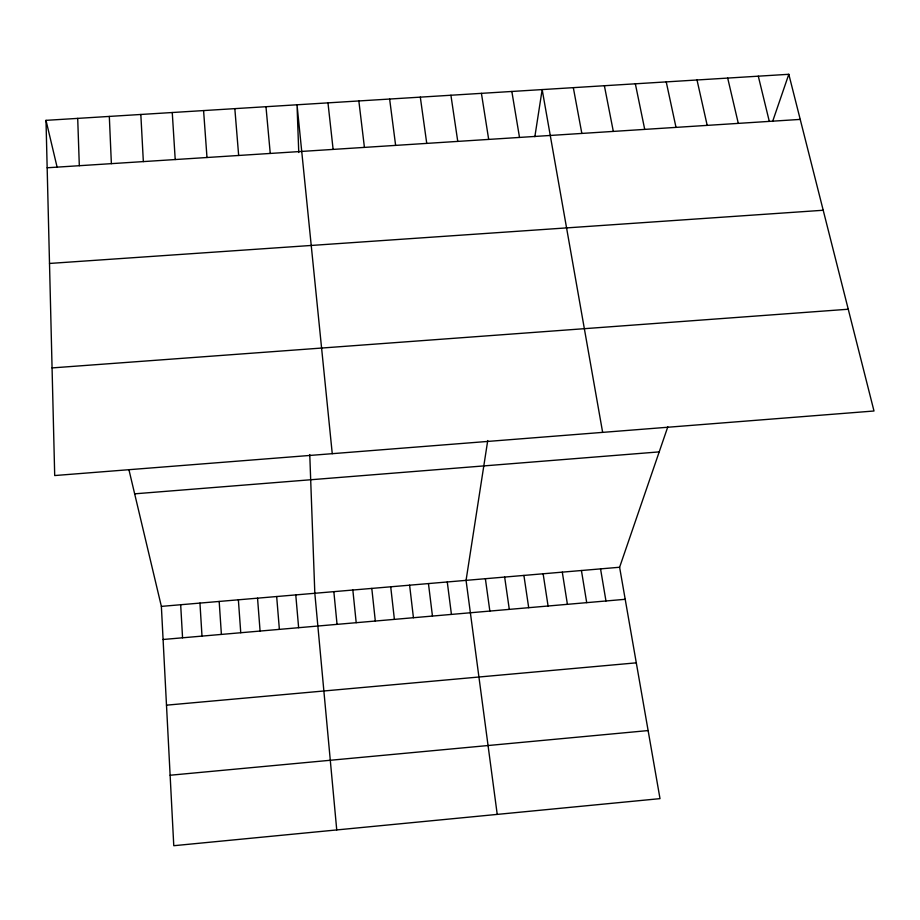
<?xml version="1.0" encoding="UTF-8"?>
<svg xmlns="http://www.w3.org/2000/svg" width="920" height="920" viewBox="0 0 920 920"><rect width="100%" height="100%" fill="white"/><g stroke="black" fill="none" stroke-linecap="round" stroke-linejoin="round"><path stroke-width="1.38" d="M487.738 440.542L466.06 580.37L497.225 814.395M534.853 136.712L542.167 89.585L602.646 432.377M129.041 470.166L161.368 606.383L173.776 845.71L660.008 798.64L619.608 567.249L667.817 426.811M772.627 121.44L788.808 74.29L46 120.347L54.705 475.548L874 410.998L788.808 74.29M170.119 775.238L648.117 730.572M166.486 705.168L636.295 662.837M163.081 639.492L625.197 599.299M161.368 606.383L619.608 567.249M134.653 493.833L659.203 451.892M52.06 367.919L848.251 309.235M49.507 263.453L823.204 210.255M47.161 167.773L800.227 119.404M758.298 76.188L769.304 121.382M46 120.347L57.166 167.405M727.697 78.085L738.3 123.372M697.015 79.982L707.192 125.373M666.23 81.891L676.005 127.374M635.352 83.812L644.713 129.386M604.382 85.732L613.318 131.41M573.321 87.653L581.842 133.423M600.542 568.882L605.969 600.967M511.842 91.471L519.512 137.436M581.428 570.515L586.707 602.646M562.292 572.148L567.41 604.325M481.424 93.357L488.681 139.415M543.122 573.781L548.078 606.004M523.905 575.425L528.701 607.694M450.915 95.243L457.757 141.392M504.654 577.07L509.3 609.373M420.313 97.14L426.742 143.393M485.38 578.714L489.854 611.064M389.631 99.038L395.623 145.394M447.269 581.969L451.433 614.41M428.455 583.579L432.457 616.055M358.846 100.947L364.423 147.395M409.607 585.189L413.436 617.711M390.712 586.799L394.392 619.367M327.98 102.867L333.12 149.408M371.795 588.409L375.314 621.034M352.843 590.03L356.201 622.69M332.258 453.686L297.022 104.788L298.759 152.501M333.845 591.652L337.042 624.358M336.743 829.932L314.824 593.285L309.764 454.56M265.972 106.709L270.25 153.445M295.768 594.906L298.632 627.693M276.667 596.539L279.381 629.372M234.83 108.64L238.659 155.468M257.542 598.172L260.084 631.051M203.584 110.572L206.988 157.504M238.372 599.806L240.752 632.73M219.178 601.45L221.398 634.42M172.258 112.516L175.214 159.551M199.95 603.083L201.998 636.099M180.677 604.739L182.562 637.79M140.829 114.471L143.347 161.598M109.319 116.426L111.377 163.645M77.705 118.381L79.315 165.703"/></g></svg>
